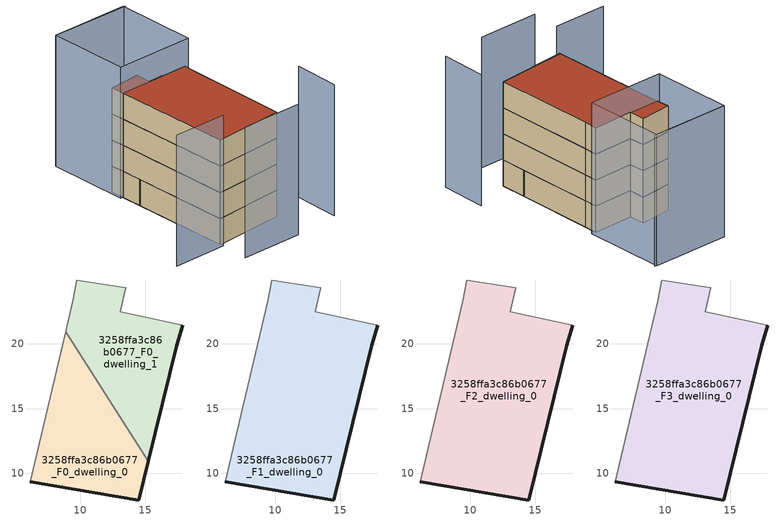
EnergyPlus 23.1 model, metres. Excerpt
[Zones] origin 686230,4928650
3258ffa3c86b0677_F0_dwelling_0
 floor ground (EU_floor_Construction): 14.51,7.94 15.24,10.95 8.85,20.93 6.12,9.33 z0
 wall outside (EU_wall_Construction): 15.24,10.95 14.51,7.94 6.12,9.33 z0:3
 wall adiabatic (EU_wall_Construction): 6.12,9.33 8.85,20.93 z0:3
 wall to 3258ffa3c86b0677_F0_dwelling_1 (EU_wall_Construction): 8.85,20.93 15.25,10.95 z0:3
3258ffa3c86b0677_F0_dwelling_1
 floor ground (EU_floor_Construction): 15.24,10.95 17.45,19.91 17.9,21.45 13.09,22.49 13.5,24.34 9.71,24.93 9.41,23.29 8.85,20.93 z0
 wall outside (EU_wall_Construction): 17.9,21.45 17.45,19.91 15.24,10.95 z0:3
 wall adiabatic (EU_wall_Construction): 8.85,20.93 9.41,23.29 9.71,24.93 13.5,24.34 13.09,22.49 17.9,21.45 z0:3
3258ffa3c86b0677_F1_dwelling_0
 floor to 3258ffa3c86b0677_F0_dwelling_0 (EU_floor_Construction): 14.51,7.94 15.24,10.95 8.85,20.93 6.12,9.33 z3
 floor to 3258ffa3c86b0677_F0_dwelling_1 (EU_floor_Construction): 15.24,10.95 17.45,19.91 17.9,21.45 13.09,22.49 13.5,24.34 9.71,24.93 9.41,23.29 8.85,20.93 z3
 wall outside (EU_wall_Construction): 17.9,21.45 17.45,19.91 14.51,7.94 6.12,9.33 z3:6
 wall adiabatic (EU_wall_Construction): 6.12,9.33 9.41,23.29 9.71,24.93 13.5,24.34 13.09,22.49 17.9,21.45 z3:6
3258ffa3c86b0677_F2_dwelling_0
 floor to 3258ffa3c86b0677_F1_dwelling_0 (EU_floor_Construction): 14.51,7.94 17.45,19.91 17.9,21.45 13.09,22.49 13.5,24.34 9.71,24.93 9.41,23.29 6.12,9.33 z6
 wall outside (EU_wall_Construction): 17.9,21.45 17.45,19.91 14.51,7.94 6.12,9.33 z6:9
 wall adiabatic (EU_wall_Construction): 6.12,9.33 9.41,23.29 9.71,24.93 13.5,24.34 13.09,22.49 17.9,21.45 z6:9
3258ffa3c86b0677_F3_dwelling_0
 floor to 3258ffa3c86b0677_F2_dwelling_0 (EU_floor_Construction): 14.51,7.94 17.45,19.91 17.9,21.45 13.09,22.49 13.5,24.34 9.71,24.93 9.41,23.29 6.12,9.33 z9
 wall outside (EU_wall_Construction): 17.9,21.45 17.45,19.91 14.51,7.94 6.12,9.33 z9:12
 wall adiabatic (EU_wall_Construction): 6.12,9.33 9.41,23.29 9.71,24.93 13.5,24.34 13.09,22.49 17.9,21.45 z9:12
 roof outside (EU_roof_Construction): 17.9,21.45 17.45,19.91 14.51,7.94 6.12,9.33 9.41,23.29 9.71,24.93 13.5,24.34 13.09,22.49 z12
shading: 5.15,5.63 12.36,3.92 / 17.92,3.21 19.37,8.45 / 6.12,8.97 -0.21,10.42 / 20.75,30.55 11.45,32.85 / 11.43,32.86 20.56,30.67 / 20.56,30.67 18.3,21.24 / 18.3,21.24 9.16,23.44 / 9.16,23.44 11.43,32.86 z0:15
[Building]
EU S2 Campaign: North Axis=0; Terrain=City; Solar Distribution=FullExterior
[Site:Location]
Bologna: Latitude=44.5; Longitude=11.25; Time Zone=1; Elevation=37
[SizingPeriod:WeatherFileDays]
AnnualSizingPeriod: Begin Month=1; Begin Day of Month=1; End Month=12; End Day of Month=31; Day of Week for Start Day=Monday; Use Weather File Daylight Saving Period=No; Use Weather File Rain and Snow Indicators=No
[MATERIAL]
EU_InternalMass_Material: Roughness=MediumRough; Thickness=0.1; Conductivity=1; Density=1800; Specific Heat=900; Thermal Absorptance=0.9; Solar Absorptance=0.7; Visible Absorptance=0.7
[MATERIAL:NOMASS] Roughness=MediumRough; Thermal Absorptance=0.9; Solar Absorptance=0.7; Visible Absorptance=0.7
Name | Thermal Resistance
EU_wall_NoMass | 0.937881
EU_roof_NoMass | 0.548572
EU_floor_NoMass | 0.71348
[CONSTRUCTION]
EU_wall_Construction: EU_wall_NoMass
EU_roof_Construction: EU_roof_NoMass
EU_floor_Construction: EU_floor_NoMass
EU_InternalMass_Construction: EU_InternalMass_Material
[ZONE] Type=1; Multiplier=1; Ceiling Height=autocalculate; Floor Area=autocalculate; Part of Total Floor Area=Yes
Name | Volume
3258ffa3c86b0677_F0_dwelling_0 | 191.463
3258ffa3c86b0677_F1_dwelling_0 | 382.917
3258ffa3c86b0677_F2_dwelling_0; 3258ffa3c86b0677_F3_dwelling_0 | 382.931
3258ffa3c86b0677_F0_dwelling_1 | 191.455
[INTERNALMASS] Construction=EU_InternalMass_Construction
Name | Zone or ZoneList | Surface Area
3258ffa3c86b0677_F0_dwelling_0_EU_InternalMass | 3258ffa3c86b0677_F0_dwelling_0 | 63.8212
3258ffa3c86b0677_F0_dwelling_1_EU_InternalMass | 3258ffa3c86b0677_F0_dwelling_1 | 63.818
3258ffa3c86b0677_F1_dwelling_0_EU_InternalMass | 3258ffa3c86b0677_F1_dwelling_0 | 127.644
3258ffa3c86b0677_F2_dwelling_0_EU_InternalMass | 3258ffa3c86b0677_F2_dwelling_0 | 127.644
3258ffa3c86b0677_F3_dwelling_0_EU_InternalMass | 3258ffa3c86b0677_F3_dwelling_0 | 127.644
[OTHEREQUIPMENT] Fuel Type=Electricity; Design Level Calculation Method=Watts/Area; Power per Zone Floor Area=1; Fraction Latent=0; Fraction Radiant=0; Fraction Lost=0; Carbon Dioxide Generation Rate=0; EndUse Subcategory=EU_Step8_InternalGains
Name | Zone or ZoneList or Space or SpaceList | Schedule
EU_Step8_InternalGain_3258ffa3c86b0677_F0_dwelling_0_f000 | 3258ffa3c86b0677_F0_dwelling_0 | EU_Step8_GainSchedule_3258ffa3c86b0677_F0_dwelling_0_f000
EU_Step8_InternalGain_3258ffa3c86b0677_F0_dwelling_1_f000 | 3258ffa3c86b0677_F0_dwelling_1 | EU_Step8_GainSchedule_3258ffa3c86b0677_F0_dwelling_1_f000
EU_Step8_InternalGain_3258ffa3c86b0677_F1_dwelling_0_f000 | 3258ffa3c86b0677_F1_dwelling_0 | EU_Step8_GainSchedule_3258ffa3c86b0677_F1_dwelling_0_f000
EU_Step8_InternalGain_3258ffa3c86b0677_F2_dwelling_0_f000 | 3258ffa3c86b0677_F2_dwelling_0 | EU_Step8_GainSchedule_3258ffa3c86b0677_F2_dwelling_0_f000
EU_Step8_InternalGain_3258ffa3c86b0677_F3_dwelling_0_f000 | 3258ffa3c86b0677_F3_dwelling_0 | EU_Step8_GainSchedule_3258ffa3c86b0677_F3_dwelling_0_f000
[ZONEVENTILATION:DESIGNFLOWRATE] Schedule=EU_AlwaysOn; Design Flow Rate Calculation Method=AirChanges/Hour; Air Changes per Hour=0.687892; Ventilation Type=Natural; Fan Pressure Rise=0; Fan Total Efficiency=1; Constant Term Coefficient=1; Temperature Term Coefficient=0; Velocity Term Coefficient=0; Velocity Squared Term Coefficient=0; Minimum Indoor Temperature=-100; Maximum Indoor Temperature=100; Delta Temperature=-100; Minimum Outdoor Temperature=-100; Maximum Outdoor Temperature=100; Maximum Wind Speed=40
Name | Zone or ZoneList or Space or SpaceList
EU_ConstantAir_3258ffa3c86b0677_F0_dwelling_0 | 3258ffa3c86b0677_F0_dwelling_0
EU_ConstantAir_3258ffa3c86b0677_F0_dwelling_1 | 3258ffa3c86b0677_F0_dwelling_1
EU_ConstantAir_3258ffa3c86b0677_F1_dwelling_0 | 3258ffa3c86b0677_F1_dwelling_0
EU_ConstantAir_3258ffa3c86b0677_F2_dwelling_0 | 3258ffa3c86b0677_F2_dwelling_0
EU_ConstantAir_3258ffa3c86b0677_F3_dwelling_0 | 3258ffa3c86b0677_F3_dwelling_0
[HVACTEMPLATE:THERMOSTAT] Constant Heating Setpoint=20; Constant Cooling Setpoint=50
EU_HeatOnly_3258ffa3c86b0677_F0_dwelling_0; EU_HeatOnly_3258ffa3c86b0677_F0_dwelling_1; EU_HeatOnly_3258ffa3c86b0677_F1_dwelling_0; EU_HeatOnly_3258ffa3c86b0677_F2_dwelling_0; EU_HeatOnly_3258ffa3c86b0677_F3_dwelling_0
[HVACTEMPLATE:ZONE:IDEALLOADSAIRSYSTEM] System Availability Schedule=EU_AlwaysOn; Maximum Heating Supply Air Temperature=50; Minimum Cooling Supply Air Temperature=13; Maximum Heating Supply Air Humidity Ratio=0.0156; Minimum Cooling Supply Air Humidity Ratio=0.0077; Heating Limit=NoLimit; Cooling Limit=NoLimit; Heating Availability Schedule=EU_AlwaysOn; Cooling Availability Schedule=EU_CoolingOff; Dehumidification Control Type=ConstantSensibleHeatRatio; Cooling Sensible Heat Ratio=0.7; Dehumidification Setpoint=60; Humidification Control Type=None; Humidification Setpoint=30; Outdoor Air Method=None; Outdoor Air Flow Rate per Person=0.00944; Outdoor Air Flow Rate per Zone Floor Area=0; Outdoor Air Flow Rate per Zone=0; Demand Controlled Ventilation Type=None; Outdoor Air Economizer Type=NoEconomizer; Heat Recovery Type=None; Sensible Heat Recovery Effectiveness=0.7; Latent Heat Recovery Effectiveness=0.65
Name | Template Thermostat
3258ffa3c86b0677_F0_dwelling_0 | EU_HeatOnly_3258ffa3c86b0677_F0_dwelling_0
3258ffa3c86b0677_F0_dwelling_1 | EU_HeatOnly_3258ffa3c86b0677_F0_dwelling_1
3258ffa3c86b0677_F1_dwelling_0 | EU_HeatOnly_3258ffa3c86b0677_F1_dwelling_0
3258ffa3c86b0677_F2_dwelling_0 | EU_HeatOnly_3258ffa3c86b0677_F2_dwelling_0
3258ffa3c86b0677_F3_dwelling_0 | EU_HeatOnly_3258ffa3c86b0677_F3_dwelling_0
[SIZING:ZONE] Zone Cooling Design Supply Air Temperature Input Method=SupplyAirTemperature; Zone Cooling Design Supply Air Temperature=13; Zone Heating Design Supply Air Temperature Input Method=SupplyAirTemperature; Zone Heating Design Supply Air Temperature=50; Zone Cooling Design Supply Air Humidity Ratio=0.008; Zone Heating Design Supply Air Humidity Ratio=0.008; Cooling Design Air Flow Method=DesignDay; Cooling Design Air Flow Rate=0; Cooling Minimum Air Flow per Zone Floor Area=0.000762; Cooling Minimum Air Flow=0; Cooling Minimum Air Flow Fraction=0.2; Heating Design Air Flow Method=DesignDay; Heating Design Air Flow Rate=0; Heating Maximum Air Flow per Zone Floor Area=0.002032; Heating Maximum Air Flow=0.141576; Heating Maximum Air Flow Fraction=0.3; Account for Dedicated Outdoor Air System=No; Dedicated Outdoor Air System Control Strategy=NeutralSupplyAir; Dedicated Outdoor Air Low Setpoint Temperature for Design=autosize; Dedicated Outdoor Air High Setpoint Temperature for Design=autosize; Zone Load Sizing Method=Sensible Load Only No Latent Load; Zone Latent Cooling Design Supply Air Humidity Ratio Input Method=HumidityRatioDifference; Zone Cooling Design Supply Air Humidity Ratio Difference=0.005; Zone Latent Heating Design Supply Air Humidity Ratio Input Method=HumidityRatioDifference; Zone Humidification Design Supply Air Humidity Ratio Difference=0.005
3258ffa3c86b0677_F0_dwelling_0; 3258ffa3c86b0677_F0_dwelling_1; 3258ffa3c86b0677_F1_dwelling_0; 3258ffa3c86b0677_F2_dwelling_0; 3258ffa3c86b0677_F3_dwelling_0
[SCHEDULE:CONSTANT]
Name | Hourly Value
EU_AlwaysOn | 1
EU_CoolingOff | 0
[SCHEDULE:FILE] Column Number=1; Rows to Skip at Top=0; Number of Hours of Data=8760; Column Separator=Comma; Interpolate to Timestep=No; Minutes per Item=60; Adjust Schedule for Daylight Savings=Yes
Name | File
EU_Step8_GainSchedule_3258ffa3c86b0677_F0_dwelling_0_f000 | ../../schedules/3258ffa3c86b0677/3258ffa3c86b0677_F0_dwelling_0_f000_gain.csv
EU_Step8_GainSchedule_3258ffa3c86b0677_F0_dwelling_1_f000 | ../../schedules/3258ffa3c86b0677/3258ffa3c86b0677_F0_dwelling_1_f000_gain.csv
EU_Step8_GainSchedule_3258ffa3c86b0677_F1_dwelling_0_f000 | ../../schedules/3258ffa3c86b0677/3258ffa3c86b0677_F1_dwelling_0_f000_gain.csv
EU_Step8_GainSchedule_3258ffa3c86b0677_F2_dwelling_0_f000 | ../../schedules/3258ffa3c86b0677/3258ffa3c86b0677_F2_dwelling_0_f000_gain.csv
EU_Step8_GainSchedule_3258ffa3c86b0677_F3_dwelling_0_f000 | ../../schedules/3258ffa3c86b0677/3258ffa3c86b0677_F3_dwelling_0_f000_gain.csv
